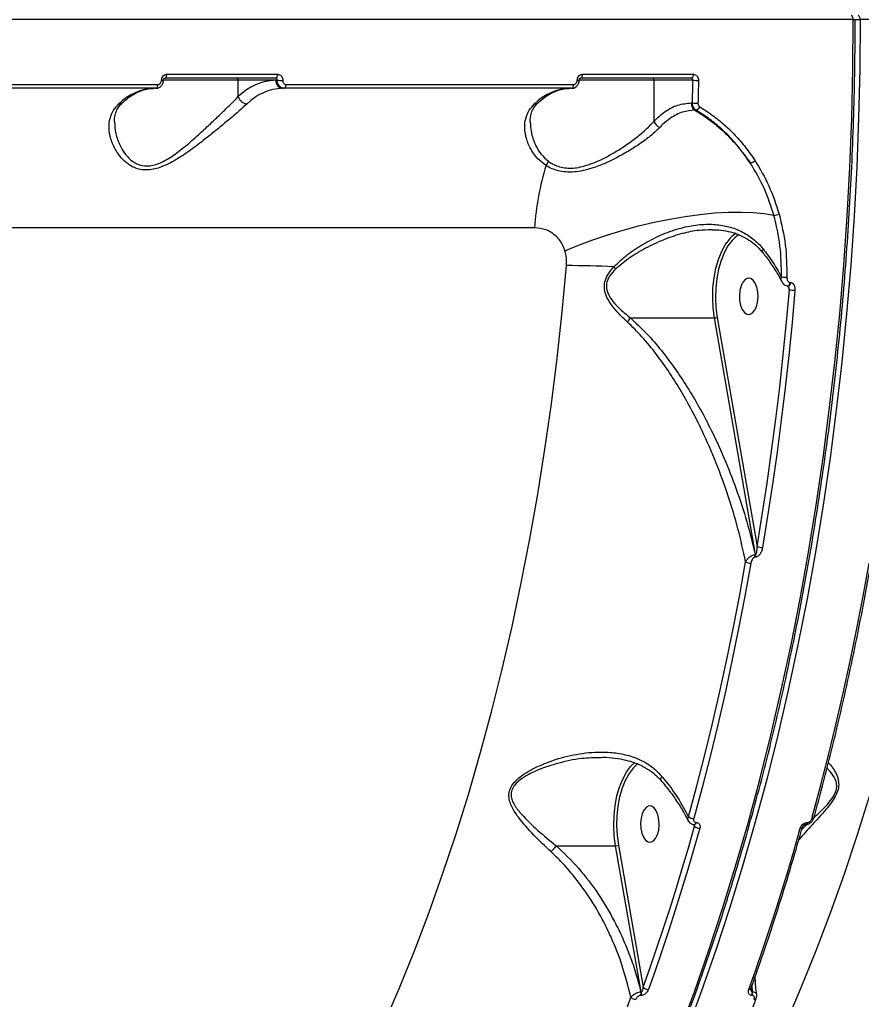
# Model space of a CAD drawing. Header units: millimetres. Extents: x -8327 to 9087, y -6583 to 5996.
# Drawn here: x 4920.2 to 5128.5, y -15.4 to 226.9 of the extents above; entities that cross this region are included whole.
import ezdxf

# ---------------------------------------------------------------- set-up
doc = ezdxf.new("R2010")
doc.units = ezdxf.units.MM
for name, color, linetype in [('DIKOM_ОБЪЕКТ', 7, 'Continuous'), ('DIKOM_РАЗМЕР_ЗОНА', 7, 'Continuous'), ('DIKOM_РАЗМЕР_ОБЪЕКТА', 7, 'Continuous')]:
    doc.layers.add(name, color=color, linetype=linetype)
doc.styles.add('style1', font='arial.ttf', dxfattribs={"width": 0.8})
doc.dimstyles.new('1-50', dxfattribs={"dimtxt": 300, "dimasz": 200, "dimexe": 100, "dimexo": 0, "dimgap": 100, "dimtad": 1, "dimtxsty": 'style1', "dimcen": 200, "dimclrd": 7, "dimclre": 7, "dimclrt": 7, "dimadec": 1, "dimazin": 2, "dimtfac": 1, "dimtmove": 0, "dimatfit": 2, "dimfxl": 0, "dimlwd": 25, "dimlwe": 18, "dimarcsym": 0})

# ---------------------------------------------------------------- blocks, each defined once
blk = doc.blocks.new('*D9')
at = {"layer": 'Defpoints', "color": 0, "transparency": 16777216}
for p in [(7087.37, 843.9), (-4957.59, 227.93), (7087.37, -4838.64)]:
    blk.add_point(p, dxfattribs=at)
at = {"layer": 'DIKOM_РАЗМЕР_ОБЪЕКТА', "color": 7, "lineweight": 18, "transparency": 16777216}
for p, q in [((7087.37, 843.9), (7087.37, -4938.64)), ((-4957.59, 227.93), (-4957.59, -4938.64))]:
    blk.add_line(p, q, dxfattribs=at)
at = {"layer": 'DIKOM_РАЗМЕР_ОБЪЕКТА', "color": 7, "lineweight": 25, "transparency": 16777216}
blk.add_line((-4757.59, -4838.64), (6887.37, -4838.64), dxfattribs=at)
at = {"layer": 'DIKOM_РАЗМЕР_ОБЪЕКТА', "color": 7, "transparency": 16777216}
for points in [[(-4757.59, -4805.31), (-4757.59, -4871.97), (-4957.59, -4838.64)], [(6887.37, -4805.31), (6887.37, -4871.97), (7087.37, -4838.64)]]:
    blk.add_solid(points, dxfattribs=at)
at = {"layer": 'DIKOM_РАЗМЕР_ОБЪЕКТА', "color": 7, "transparency": 16777216, "insert": (4098.94, -4585.47), "char_height": 300, "attachment_point": 5, "style": 'style1'}
blk.add_mtext('12040', dxfattribs=at)
blk = doc.blocks.new('*D12')
at = {"layer": 'Defpoints', "color": 0, "transparency": 16777216}
for p in [(-6501.58, 227.93), (9087.37, 227.93), (9087.37, -6483.3)]:
    blk.add_point(p, dxfattribs=at)
at = {"layer": 'DIKOM_РАЗМЕР_ЗОНА', "color": 7, "lineweight": 18, "transparency": 16777216}
for p, q in [((-6501.58, 227.93), (-6501.58, -6583.3)), ((9087.37, 227.93), (9087.37, -6583.3))]:
    blk.add_line(p, q, dxfattribs=at)
at = {"layer": 'DIKOM_РАЗМЕР_ЗОНА', "color": 7, "lineweight": 25, "transparency": 16777216}
blk.add_line((-6301.58, -6483.3), (8887.37, -6483.3), dxfattribs=at)
at = {"layer": 'DIKOM_РАЗМЕР_ЗОНА', "color": 7, "transparency": 16777216}
for points in [[(-6301.58, -6449.97), (-6301.58, -6516.64), (-6501.58, -6483.3)], [(8887.37, -6449.97), (8887.37, -6516.64), (9087.37, -6483.3)]]:
    blk.add_solid(points, dxfattribs=at)
at = {"layer": 'DIKOM_РАЗМЕР_ЗОНА', "color": 7, "transparency": 16777216, "insert": (2981.2, -6230.13), "char_height": 300, "attachment_point": 5, "style": 'style1'}
blk.add_mtext('15500', dxfattribs=at)

msp = doc.modelspace()

# ---------------------------------------------------------------- linework, layer by layer
at = {"layer": 'DIKOM_ОБЪЕКТ', "color": 7, "linetype": 'Continuous', "lineweight": 15}
for p, q in [((5126.465, 226.926), (4711.597, 226.926)), ((5543.049, 226.926), (5128.18, 226.926)), ((4956.617, 213.394), (4984.047, 213.394)), ((5059.477, 213.394), (5086.907, 213.394)), ((4883.281, 210.888), (4954.426, 210.888)), ((4974.304, 211.928), (4955.746, 211.928)), ((4983.532, 212.428), (4956.103, 212.428)), ((4974.304, 207.878), (4974.304, 211.928)), ((4983.572, 211.928), (4974.304, 211.928)), ((4983.932, 211.928), (4983.572, 211.928)), ((4986.141, 210.888), (5057.286, 210.888)), ((5077.164, 211.928), (5058.606, 211.928)), ((5086.392, 212.428), (5058.963, 212.428)), ((5077.164, 201.827), (5077.164, 211.928)), ((5086.793, 211.928), (5077.164, 211.928)), ((4953.911, 209.928), (4882.766, 209.928)), ((4985.627, 209.928), (4985.287, 209.928)), ((5056.771, 209.928), (4985.627, 209.928)), ((5086.355, 206.315), (5086.663, 206.315)), ((5087.578, 204.531), (5087.294, 204.531)), ((5047.597, 175.426), (4747.589, 175.426)), ((5091.547, 174.913), (5091.349, 174.905)), ((5110.677, 160.115), (5110.253, 161.089)), ((5110.845, 161.909), (5110.919, 161.909)), ((5071.355, 153.117), (5092.139, 153.117)), ((5102.307, 94.587), (5092.139, 153.117)), ((5092.812, 153.276), (5102.653, 96.628)), ((5102.203, 94.587), (5102.307, 94.587)), ((5102.307, 93.948), (5102.203, 93.948)), ((5064.411, 44.359), (5064.069, 44.343)), ((5073.132, 42.828), (5072.737, 42.504)), ((5087.199, 27.385), (5087.003, 27.831)), ((5087.137, 27.798), (5087.165, 27.798)), ((5087.59, 28.323), (5087.618, 28.323)), ((5114.595, 27.798), (5114.623, 27.798)), ((5115.048, 28.323), (5115.076, 28.323)), ((5052.96, 22.576), (5067.669, 22.576)), ((5074.01, -13.579), (5067.669, 22.576)), ((5068.341, 22.737), (5074.501, -12.383)), ((5101.528, -13.579), (5101.41, -12.008)), ((5073.943, -14.478), (5073.855, -14.478)), ((5073.922, -13.579), (5074.01, -13.579)), ((5101.246, -12.473), (5101.439, -13.579)), ((5101.461, -14.478), (5101.373, -14.478)), ((5101.439, -13.579), (5101.528, -13.579))]:
    msp.add_line(p, q, dxfattribs=at)
at = {"layer": 'DIKOM_ОБЪЕКТ', "color": 7, "linetype": 'Continuous', "lineweight": 15, "flags": 128}
for points in [[(5126.465, 226.926), (5126.456, 227.122), (5126.427, 227.31), (5126.379, 227.483), (5126.315, 227.635), (5126.237, 227.759), (5126.148, 227.852), (5126.051, 227.909), (5125.95, 227.928)], [(5128.18, 226.926), (5128.17, 227.122), (5128.141, 227.31), (5128.093, 227.483), (5128.029, 227.635), (5127.951, 227.759), (5127.862, 227.852), (5127.766, 227.909), (5127.665, 227.928)], [(5083.542, -23.191), (5087.222, -13.316), (5090.753, -3.237), (5094.132, 7.036), (5097.356, 17.495), (5100.422, 28.131), (5103.328, 38.935), (5106.072, 49.899), (5108.65, 61.013), (5111.061, 72.267), (5113.303, 83.652), (5115.373, 95.159), (5117.271, 106.778), (5118.995, 118.498), (5120.542, 130.311), (5121.913, 142.206), (5123.105, 154.174), (5124.117, 166.203), (5124.95, 178.285), (5125.601, 190.408), (5126.071, 202.563), (5126.359, 214.739), (5126.465, 226.926)], [(5128.18, 226.926), (5128.074, 214.739), (5127.786, 202.563), (5127.316, 190.408), (5126.664, 178.285), (5125.832, 166.203), (5124.819, 154.174), (5123.627, 142.206), (5122.257, 130.311), (5120.709, 118.498), (5118.986, 106.778), (5117.088, 95.159), (5115.017, 83.652), (5112.775, 72.267), (5110.364, 61.013), (5107.786, 49.899), (5105.043, 38.935), (5102.137, 28.131), (5099.07, 17.495), (5095.847, 7.036), (5092.468, -3.237), (5088.937, -13.316), (5085.256, -23.191)], [(4956.103, 212.428), (4956.201, 212.447), (4956.296, 212.501), (4956.383, 212.59), (4956.461, 212.709), (4956.525, 212.855), (4956.573, 213.022), (4956.605, 213.204), (4956.617, 213.394)], [(4983.532, 212.428), (4983.63, 212.447), (4983.725, 212.501), (4983.813, 212.59), (4983.89, 212.709), (4983.954, 212.855), (4984.003, 213.022), (4984.034, 213.204), (4984.047, 213.394)], [(5058.963, 212.428), (5059.061, 212.447), (5059.156, 212.501), (5059.243, 212.59), (5059.321, 212.709), (5059.385, 212.855), (5059.433, 213.022), (5059.465, 213.204), (5059.477, 213.394)], [(5086.392, 212.428), (5086.49, 212.447), (5086.585, 212.501), (5086.673, 212.59), (5086.75, 212.709), (5086.814, 212.855), (5086.863, 213.022), (5086.894, 213.204), (5086.907, 213.394)], [(4953.911, 209.928), (4954.009, 209.947), (4954.104, 210.001), (4954.191, 210.089), (4954.268, 210.207), (4954.332, 210.352), (4954.381, 210.518), (4954.413, 210.699), (4954.426, 210.888)], [(4985.627, 209.928), (4985.724, 209.947), (4985.819, 210.001), (4985.906, 210.089), (4985.983, 210.207), (4986.047, 210.352), (4986.096, 210.518), (4986.128, 210.699), (4986.141, 210.888)], [(5056.771, 209.928), (5056.869, 209.947), (5056.964, 210.001), (5057.051, 210.089), (5057.128, 210.207), (5057.192, 210.352), (5057.241, 210.518), (5057.273, 210.699), (5057.286, 210.888)], [(5086.663, 206.315), (5086.681, 207.017), (5086.699, 207.718), (5086.716, 208.42), (5086.732, 209.122), (5086.748, 209.823), (5086.764, 210.525), (5086.779, 211.227), (5086.793, 211.928)], [(5088.164, 211.89), (5088.15, 211.187), (5088.136, 210.483), (5088.12, 209.78), (5088.104, 209.077), (5088.088, 208.373), (5088.07, 207.67), (5088.053, 206.967), (5088.034, 206.264)], [(5055.131, 169.723), (5058.511, 171.129), (5062.06, 172.462), (5065.741, 173.707), (5069.518, 174.853), (5073.354, 175.888), (5077.212, 176.802), (5081.052, 177.586), (5084.838, 178.232), (5088.531, 178.734), (5092.095, 179.086), (5095.496, 179.286), (5098.699, 179.332), (5101.673, 179.223), (5104.388, 178.959), (5106.819, 178.544)], [(5097.207, 173.044), (5096.485, 172.324), (5095.445, 170.942), (5094.526, 169.268), (5093.749, 167.342), (5093.133, 165.208), (5092.691, 162.917), (5092.434, 160.522), (5092.368, 158.079), (5092.495, 155.645), (5092.812, 153.276)], [(5098.151, 173.742), (5097.621, 173.382), (5097.207, 173.044)], [(5092.139, 153.117), (5091.813, 155.559), (5091.682, 158.069), (5091.75, 160.589), (5092.015, 163.059), (5092.471, 165.422), (5093.107, 167.622), (5093.908, 169.608), (5094.857, 171.334), (5095.152, 171.775)], [(5010.324, -21.555), (5014.173, -12.617), (5017.881, -3.454), (5021.442, 5.923), (5024.855, 15.507), (5028.116, 25.289), (5031.221, 35.259), (5034.168, 45.409), (5036.955, 55.728), (5039.578, 66.207), (5042.035, 76.837), (5044.325, 87.608), (5046.444, 98.509), (5048.39, 109.53), (5050.163, 120.662), (5051.76, 131.893), (5053.18, 143.214), (5054.422, 154.613), (5055.483, 166.081)], [(5098.599, 156.219), (5099.007, 155.212), (5099.545, 154.469), (5100.168, 154.051), (5100.827, 153.99), (5101.468, 154.292), (5102.039, 154.932), (5102.495, 155.859), (5102.797, 156.997), (5102.922, 158.255), (5102.859, 159.53), (5102.614, 160.719), (5102.206, 161.726), (5101.669, 162.469), (5101.045, 162.888), (5100.386, 162.949), (5099.745, 162.647), (5099.174, 162.006), (5098.719, 161.079), (5098.416, 159.941), (5098.292, 158.683), (5098.354, 157.408), (5098.599, 156.219)], [(5102.653, 96.628), (5103.934, 104.42), (5105.136, 112.259), (5106.26, 120.143), (5107.303, 128.067), (5108.268, 136.03), (5109.151, 144.027), (5109.955, 152.057), (5110.677, 160.115)], [(5110.338, 161.066), (5110.474, 161.103), (5110.608, 161.217), (5110.72, 161.401), (5110.801, 161.638), (5110.845, 161.909)], [(5112.043, 159.953), (5111.318, 151.876), (5110.513, 143.827), (5109.627, 135.81), (5108.661, 127.829), (5107.614, 119.885), (5106.488, 111.983), (5105.283, 104.125), (5103.999, 96.314)], [(5085.704, 29.734), (5087.759, 37.356), (5089.734, 45.058), (5091.626, 52.837), (5093.436, 60.69), (5095.163, 68.613), (5096.805, 76.604), (5098.363, 84.658), (5099.835, 92.773)], [(5101.141, 92.474), (5099.666, 84.341), (5098.105, 76.269), (5096.459, 68.261), (5094.729, 60.32), (5092.915, 52.45), (5091.018, 44.653), (5089.039, 36.934), (5086.979, 29.295)], [(5116.226, 29.295), (5118.286, 36.934), (5120.264, 44.653), (5122.161, 52.45), (5123.975, 60.32), (5125.706, 68.261), (5127.351, 76.269), (5128.913, 84.341), (5130.388, 92.474)], [(5067.669, 22.576), (5067.342, 25.018), (5067.211, 27.528), (5067.279, 30.048), (5067.544, 32.518), (5068, 34.881), (5068.636, 37.081), (5069.438, 39.067), (5070.386, 40.793), (5070.681, 41.234)], [(5072.737, 42.504), (5072.014, 41.784), (5070.975, 40.402), (5070.056, 38.728), (5069.279, 36.802), (5068.662, 34.669), (5068.22, 32.378), (5067.963, 29.983), (5067.897, 27.539), (5068.024, 25.105), (5068.341, 22.737)], [(5070.681, 41.234), (5071.458, 42.218), (5072.434, 43.155)], [(5130.566, 35.259), (5127.461, 25.289), (5124.201, 15.507), (5120.788, 5.923), (5117.226, -3.454), (5113.519, -12.617), (5109.67, -21.555), (5105.681, -30.261), (5101.558, -38.727), (5097.304, -46.946), (5092.923, -54.908), (5088.419, -62.607), (5083.796, -70.036), (5079.058, -77.188), (5074.211, -84.055), (5069.257, -90.633), (5064.203, -96.914), (5059.052, -102.893), (5054.489, -107.853)], [(5074.128, 25.678), (5074.536, 24.672), (5075.074, 23.929), (5075.697, 23.51), (5076.356, 23.449), (5076.997, 23.751), (5077.568, 24.391), (5078.024, 25.318), (5078.326, 26.457), (5078.451, 27.714), (5078.388, 28.989), (5078.143, 30.178), (5077.735, 31.185), (5077.198, 31.928), (5076.574, 32.347), (5075.915, 32.408), (5075.274, 32.106), (5074.703, 31.466), (5074.248, 30.539), (5073.945, 29.4), (5073.82, 28.143), (5073.883, 26.868), (5074.128, 25.678)], [(5116.736, 29.502), (5116.731, 29.488), (5116.688, 29.422), (5116.613, 29.368), (5116.508, 29.328), (5116.377, 29.304), (5116.226, 29.295)], [(5074.501, -12.383), (5076.212, -7.566), (5077.889, -2.703), (5079.53, 2.205), (5081.136, 7.157), (5082.706, 12.152), (5084.24, 17.189), (5085.738, 22.267), (5087.199, 27.385)], [(5088.508, 26.907), (5087.044, 21.776), (5085.543, 16.686), (5084.005, 11.637), (5082.431, 6.63), (5080.821, 1.666), (5079.176, -3.254), (5077.495, -8.128), (5075.78, -12.957)], [(5100.638, -12.957), (5102.353, -8.128), (5104.034, -3.254), (5105.679, 1.666), (5107.289, 6.63), (5108.863, 11.637), (5110.4, 16.686), (5111.902, 21.776), (5113.366, 26.907)]]:
    msp.add_lwpolyline(points, dxfattribs=at)
at = {"layer": 'DIKOM_ОБЪЕКТ', "color": 7, "linetype": 'Continuous', "lineweight": 15}
for centre, radius, start, end in [((5126.612, 267.082), 40.157, 269.79136, 270.48329), ((5128.144, 601.127), 374.2, 269.7954, 270.00552), ((4955.454, 214.334), 2.449, 266.48811, 277.86191), ((4973.837, 211.962), 0.468, 355.93056, 85.25515), ((4984.071, 198.159), 13.779, 92.07305, 135.13931), ((4985.441, 211.796), 1.874, 175.93821, 265.27029), ((4985.255, 234.805), 22.915, 266.68997, 270.12194), ((5058.313, 214.351), 2.465, 266.52197, 277.82591), ((5076.697, 211.962), 0.469, 355.95851, 85.2587), ((5088.116, 234.8), 22.909, 266.68954, 270.12238), ((4954.046, 196.816), 13.121, 92.07153, 135.14175), ((4985.761, 196.815), 13.122, 92.07173, 135.14042), ((5056.906, 196.815), 13.122, 92.07173, 135.14042), ((4944.78, 207.384), 1.314, 268.4399, 311.70137), ((4976.611, 208.441), 2.375, 193.71532, 266.34058), ((5047.64, 207.384), 1.314, 268.4399, 311.70137), ((5088.41, 206.258), 2.056, 178.40849, 237.13952), ((5087.986, 223.241), 16.977, 265.53049, 270.16415), ((5087.248, 205.79), 1.302, 284.68989, 341.13934), ((5079.586, 202.553), 2.528, 196.70234, 246.18841), ((5048.211, 192.747), 2.936, 319.37095, 342.83516), ((5100.817, 193.372), 1.893, 274.7982, 314.91044), ((5114.969, 170.965), 67.519, 162.88507, 176.21141), ((5106.957, 181.247), 2.706, 267.06874, 295.29737), ((5102.282, 167.014), 8.573, 124.12614, 146.26773), ((5055.056, -61.744), 227.825, 86.94608, 89.89246), ((5043.105, 141.408), 34.251, 44.10153, 45.31028), ((5109.646, 167.998), 4.796, 258.57848, 274.5477), ((5110.075, 161.832), 0.848, 295.62035, 5.19998), ((5111.998, 165.418), 5.465, 256.01409, 270.46785), ((5092.155, 154.545), 1.428, 269.35825, 297.37228), ((5100.337, 94.267), 1.893, 350.28945, 9.71055), ((5100.441, 94.267), 1.893, 350.28945, 9.71055), ((5103.967, 99.226), 2.911, 243.16364, 270.63102), ((5101.128, 95.42), 2.946, 243.96427, 270.26231), ((5086.983, 31.38), 2.084, 232.15673, 269.91323), ((5086.995, 28.378), 0.598, 284.14374, 354.69763), ((5087.03, 28.375), 0.59, 282.55094, 354.97545), ((5088.498, 28.908), 2.002, 229.5402, 270.30189), ((5113.459, 27.409), 0.511, 259.51822, 324.86703), ((5114.457, 28.376), 0.593, 283.12884, 354.87684), ((5114.481, 28.378), 0.597, 283.91774, 354.74528), ((5067.684, 23.995), 1.419, 269.37822, 297.58491), ((5072.142, -13.898), 1.808, 341.29865, 10.18255), ((5072.232, -13.899), 1.807, 341.30278, 10.20862), ((5075.786, -11.232), 1.725, 221.87883, 269.81211), ((5100.718, -12.443), 0.52, 261.13319, 327.464), ((5099.661, -13.899), 1.807, 341.30278, 10.20862), ((5099.748, -13.898), 1.808, 341.29865, 10.18255), ((4644.758, 139.293), 453.689, 330.98856, 340.13035), ((5072.701, -13.692), 1.752, 223.90534, 269.38784), ((5102.005, -14.923), 0.527, 261.65022, 327.17772)]:
    msp.add_arc(centre, radius, start, end, dxfattribs=at)
for points, knots in [([(4958.627, -181.425), (4959.185, -181.186), (4961.682, -180.122), (4966.079, -177.921), (4971.812, -174.816), (4977.495, -171.385), (4983.129, -167.659), (4988.707, -163.633), (4994.227, -159.313), (4999.682, -154.7), (5005.07, -149.799), (5010.386, -144.614), (5015.626, -139.147), (5020.787, -133.405), (5025.863, -127.39), (5030.853, -121.108), (5035.75, -114.564), (5040.553, -107.761), (5045.256, -100.707), (5049.859, -93.405), (5054.355, -85.861), (5058.742, -78.082), (5063.018, -70.073), (5067.177, -61.839), (5071.219, -53.388), (5075.139, -44.726), (5078.935, -35.859), (5082.603, -26.794), (5086.142, -17.537), (5089.548, -8.096), (5092.819, 1.522), (5095.953, 11.31), (5098.947, 21.261), (5101.799, 31.368), (5104.507, 41.621), (5107.069, 52.015), (5109.482, 62.541), (5111.746, 73.191), (5113.858, 83.957), (5115.817, 94.832), (5117.622, 105.806), (5119.271, 116.872), (5120.763, 128.022), (5122.096, 139.246), (5123.27, 150.537), (5124.285, 161.886), (5125.138, 173.285), (5125.83, 184.725), (5126.36, 196.197), (5126.725, 207.693), (5126.914, 217.94), (5126.94, 224.353), (5126.95, 226.927)], [0, 0, 0, 0, 0.0058768, 0.0262676, 0.0466644, 0.067067, 0.0874749, 0.1078876, 0.128305, 0.148726, 0.1691503, 0.1895772, 0.2100064, 0.2304375, 0.2508696, 0.271303, 0.2917369, 0.3121714, 0.332606, 0.3530406, 0.3734749, 0.393909, 0.4143429, 0.4347759, 0.4552087, 0.4756411, 0.4960729, 0.516504, 0.5369346, 0.5573646, 0.5777942, 0.5982231, 0.6186517, 0.6390796, 0.6595072, 0.6799344, 0.700361, 0.7207873, 0.7412133, 0.7616388, 0.7820642, 0.8024891, 0.8229139, 0.8433384, 0.8637627, 0.8841868, 0.9046108, 0.9250347, 0.9454585, 0.9658821, 0.9863058, 1, 1, 1, 1]), ([(4955.304, 211.89), (4955.312, 212.001), (4955.333, 212.281), (4955.495, 212.704), (4955.793, 213.085), (4956.183, 213.344), (4956.473, 213.377), (4956.617, 213.394)], [0, 0, 0, 0, 0.1418337, 0.3566896, 0.5713514, 0.7856887, 1, 1, 1, 1]), ([(4984.047, 213.394), (4984.141, 213.387), (4984.38, 213.368), (4984.738, 213.188), (4985.058, 212.848), (4985.271, 212.397), (4985.293, 212.059), (4985.304, 211.89)], [0, 0, 0, 0, 0.1406422, 0.3551237, 0.5699021, 0.7848835, 1, 1, 1, 1]), ([(5058.164, 211.89), (5058.172, 212.001), (5058.193, 212.281), (5058.356, 212.704), (5058.653, 213.085), (5059.043, 213.344), (5059.333, 213.377), (5059.477, 213.394)], [0, 0, 0, 0, 0.1418396, 0.3567476, 0.5713428, 0.7857659, 1, 1, 1, 1]), ([(5086.907, 213.394), (5087.001, 213.387), (5087.24, 213.368), (5087.598, 213.188), (5087.918, 212.848), (5088.132, 212.398), (5088.153, 212.059), (5088.164, 211.89)], [0, 0, 0, 0, 0.1406339, 0.3551275, 0.5698931, 0.7849022, 1, 1, 1, 1]), ([(4953.945, 209.948), (4953.996, 209.943), (4954.268, 209.92), (4954.75, 210.106), (4955.296, 210.518), (4955.657, 211.13), (4955.818, 211.633), (4955.784, 211.895), (4955.782, 211.91)], [0, 0, 0, 0, 0.0530898, 0.2781788, 0.5037515, 0.737534, 0.9841298, 1, 1, 1, 1]), ([(4954.426, 210.888), (4954.522, 210.899), (4954.716, 210.921), (4954.976, 211.094), (4955.175, 211.348), (4955.284, 211.63), (4955.298, 211.816), (4955.304, 211.89)], [0, 0, 0, 0, 0.2142065, 0.4286083, 0.6431704, 0.8580666, 1, 1, 1, 1]), ([(4955.793, 211.909), (4955.793, 211.939), (4955.793, 212.026), (4955.833, 212.163), (4955.902, 212.294), (4955.983, 212.381), (4956.063, 212.426), (4956.088, 212.43), (4956.105, 212.428), (4956.105, 212.428)], [0, 0, 0, 0, 0.0835413, 0.2335026, 0.3871872, 0.5495828, 0.7301835, 0.9908112, 1, 1, 1, 1]), ([(4983.932, 211.928), (4983.931, 211.985), (4983.928, 212.097), (4983.863, 212.247), (4983.76, 212.36), (4983.643, 212.42), (4983.563, 212.426), (4983.532, 212.428)], [0, 0, 0, 0, 0.2154811, 0.4306723, 0.6452782, 0.8595185, 1, 1, 1, 1]), ([(4985.627, 209.928), (4985.501, 209.938), (4985.183, 209.962), (4984.703, 210.202), (4984.273, 210.654), (4983.983, 211.254), (4983.949, 211.704), (4983.932, 211.928)], [0, 0, 0, 0, 0.1407387, 0.3554572, 0.5702849, 0.7851458, 1, 1, 1, 1]), ([(4985.304, 211.89), (4985.312, 211.778), (4985.326, 211.552), (4985.468, 211.251), (4985.681, 211.025), (4985.919, 210.905), (4986.078, 210.893), (4986.141, 210.888)], [0, 0, 0, 0, 0.2151648, 0.4301489, 0.6450048, 0.8595357, 1, 1, 1, 1]), ([(5056.805, 209.948), (5056.857, 209.943), (5057.128, 209.92), (5057.61, 210.107), (5058.156, 210.518), (5058.517, 211.13), (5058.676, 211.632), (5058.644, 211.895), (5058.642, 211.91)], [0, 0, 0, 0, 0.0530931, 0.2781226, 0.50377, 0.7375254, 0.984138, 1, 1, 1, 1]), ([(5057.286, 210.888), (5057.383, 210.899), (5057.576, 210.921), (5057.836, 211.094), (5058.035, 211.348), (5058.144, 211.63), (5058.158, 211.816), (5058.164, 211.89)], [0, 0, 0, 0, 0.2143028, 0.4285942, 0.6431616, 0.8580631, 1, 1, 1, 1]), ([(5058.653, 211.909), (5058.653, 211.939), (5058.653, 212.026), (5058.693, 212.163), (5058.762, 212.294), (5058.843, 212.381), (5058.922, 212.426), (5058.951, 212.43), (5058.965, 212.428), (5058.965, 212.428)], [0, 0, 0, 0, 0.0835348, 0.2335366, 0.3872093, 0.5495011, 0.7300879, 0.9907381, 1, 1, 1, 1]), ([(5086.793, 211.928), (5086.791, 211.985), (5086.788, 212.097), (5086.723, 212.247), (5086.62, 212.36), (5086.503, 212.42), (5086.423, 212.426), (5086.392, 212.428)], [0, 0, 0, 0, 0.215474, 0.4305805, 0.6453351, 0.859541, 1, 1, 1, 1]), ([(4945.658, 206.407), (4945.927, 206.646), (4946.713, 207.344), (4948.041, 208.283), (4949.638, 209.127), (4951.255, 209.681), (4952.566, 209.905), (4953.342, 209.923), (4953.571, 209.928)], [0, 0, 0, 0, 0.1033931, 0.3019121, 0.5017445, 0.7047509, 0.9124574, 1, 1, 1, 1]), ([(5048.518, 206.407), (5048.787, 206.646), (5049.573, 207.344), (5050.901, 208.283), (5052.498, 209.127), (5054.115, 209.681), (5055.427, 209.905), (5056.202, 209.923), (5056.432, 209.928)], [0, 0, 0, 0, 0.1033925, 0.3019101, 0.5017413, 0.7047526, 0.9124579, 1, 1, 1, 1]), ([(4976.46, 206.071), (4975.842, 205.516), (4974.606, 204.404), (4972.274, 202.427), (4969.733, 200.305), (4966.805, 197.929), (4963.517, 195.349), (4959.88, 192.79), (4956.299, 190.756), (4953.34, 189.803), (4951.209, 189.685), (4949.663, 189.897), (4948.247, 190.42), (4946.723, 191.341), (4945.258, 192.72), (4943.776, 194.821), (4942.666, 197.374), (4942.22, 200.092), (4942.486, 202.5), (4943.271, 204.489), (4944.28, 205.573), (4944.745, 206.071)], [0, 0, 0, 0, 0.0554753, 0.1110228, 0.1664971, 0.2220073, 0.2900221, 0.3579637, 0.4226766, 0.4774051, 0.5052454, 0.5330938, 0.562711, 0.5923742, 0.6404293, 0.6885822, 0.7603252, 0.8320615, 0.8909993, 0.9498665, 1, 1, 1, 1]), ([(4943.673, 201.64), (4943.669, 201.69), (4943.622, 202.266), (4943.801, 203.26), (4944.215, 204.536), (4944.829, 205.569), (4945.41, 206.145), (4945.67, 206.403)], [0, 0, 0, 0, 0.026094, 0.2985445, 0.570515, 0.8073998, 1, 1, 1, 1]), ([(4943.674, 201.64), (4943.735, 200.682), (4943.858, 198.73), (4944.824, 196.087), (4946.097, 193.878), (4947.38, 192.429), (4948.734, 191.452), (4950.216, 190.799), (4951.655, 190.656), (4953.103, 190.848), (4954.291, 191.178), (4956.427, 192.122), (4959.2, 193.968), (4962.469, 196.64), (4965.44, 199.34), (4968.1, 201.825), (4970.422, 204.047), (4972.568, 206.12), (4973.726, 207.292), (4974.304, 207.878)], [0, 0, 0, 0, 0.0848992, 0.1730653, 0.2309173, 0.2886275, 0.3230671, 0.3574263, 0.4073205, 0.4206132, 0.4522229, 0.4839027, 0.5607561, 0.6437095, 0.7267744, 0.7952569, 0.863697, 0.9318937, 1, 1, 1, 1]), ([(5050.44, 190.835), (5049.732, 191.357), (5048.316, 192.404), (5046.721, 194.68), (5045.545, 197.295), (5045.083, 200.02), (5045.33, 202.437), (5046.106, 204.455), (5047.128, 205.557), (5047.605, 206.071)], [0, 0, 0, 0, 0.1281516, 0.2567396, 0.4268175, 0.5968776, 0.7373114, 0.8775725, 1, 1, 1, 1]), ([(5046.544, 201.587), (5046.551, 202), (5046.566, 202.917), (5046.921, 204.187), (5047.548, 205.332), (5048.1, 206.063), (5048.494, 206.376), (5048.528, 206.403)], [0, 0, 0, 0, 0.2204966, 0.4894623, 0.7558634, 0.9789938, 1, 1, 1, 1]), ([(5077.164, 201.827), (5078.079, 202.673), (5079.963, 204.415), (5083.075, 205.989), (5085.251, 206.206), (5086.355, 206.315)], [0, 0, 0, 0, 0.317514, 0.6539178, 1, 1, 1, 1]), ([(5087.578, 204.531), (5087.534, 204.559), (5087.322, 204.694), (5086.999, 205.042), (5086.711, 205.64), (5086.679, 206.09), (5086.663, 206.315)], [0, 0, 0, 0, 0.0806307, 0.3870213, 0.6935654, 1, 1, 1, 1]), ([(5088.034, 206.264), (5088.041, 206.151), (5088.053, 205.925), (5088.194, 205.626), (5088.353, 205.451), (5088.458, 205.384), (5088.48, 205.37)], [0, 0, 0, 0, 0.3066961, 0.6132772, 0.9194867, 1, 1, 1, 1]), ([(5087.294, 204.531), (5086.273, 204.435), (5084.201, 204.24), (5081.524, 202.833), (5079.662, 201.352), (5078.81, 200.488), (5078.565, 200.24)], [0, 0, 0, 0, 0.3362351, 0.6822346, 0.9087887, 1, 1, 1, 1]), ([(5087.294, 204.531), (5088.532, 203.74), (5091.019, 202.15), (5094.555, 199.132), (5097.955, 195.632), (5099.964, 192.873), (5100.975, 191.486)], [0, 0, 0, 0, 0.2373873, 0.4771585, 0.7370129, 1, 1, 1, 1]), ([(5100.975, 191.486), (5099.487, 193.547), (5097.233, 196.669), (5093.593, 200.162), (5090.682, 202.552), (5088.603, 203.878), (5087.578, 204.531)], [0, 0, 0, 0, 0.3951657, 0.598673, 0.8021786, 1, 1, 1, 1]), ([(5088.48, 205.37), (5089.525, 204.701), (5091.616, 203.364), (5094.539, 200.977), (5097.299, 198.301), (5099.876, 195.338), (5101.394, 193.133), (5102.153, 192.031)], [0, 0, 0, 0, 0.1976808, 0.3953862, 0.5930912, 0.7965446, 1, 1, 1, 1]), ([(5046.523, 201.653), (5046.59, 200.678), (5046.727, 198.698), (5047.744, 195.964), (5049.116, 193.573), (5050.377, 192.45), (5051.017, 191.88)], [0, 0, 0, 0, 0.2831012, 0.5754391, 0.7847475, 1, 1, 1, 1]), ([(5051.017, 191.88), (5051.158, 191.782), (5052.06, 191.154), (5053.629, 190.446), (5055.817, 190.142), (5057.132, 190.188), (5058.519, 190.368), (5059.982, 190.691), (5062.231, 191.458), (5064.667, 192.557), (5067.442, 194.078), (5070.247, 195.859), (5072.959, 197.855), (5075.347, 199.866), (5076.559, 201.173), (5077.164, 201.827)], [0, 0, 0, 0, 0.0201009, 0.1287308, 0.1863553, 0.2439904, 0.2548501, 0.3176644, 0.3805795, 0.4675409, 0.5546219, 0.6653695, 0.7761656, 0.8880924, 1, 1, 1, 1]), ([(5078.565, 200.24), (5077.922, 199.617), (5076.635, 198.369), (5074.086, 196.448), (5071.184, 194.545), (5068.177, 192.85), (5065.199, 191.41), (5062.579, 190.373), (5060.161, 189.658), (5057.981, 189.245), (5055.844, 189.148), (5053.353, 189.443), (5051.59, 190.137), (5050.594, 190.741), (5050.44, 190.835)], [0, 0, 0, 0, 0.1101023, 0.2202159, 0.3292863, 0.4383119, 0.5249639, 0.6115168, 0.6753401, 0.7390994, 0.8039936, 0.8688867, 0.9797286, 1, 1, 1, 1]), ([(5106.819, 178.544), (5106.087, 180.816), (5104.607, 185.413), (5102.195, 189.446), (5100.975, 191.486)], [0, 0, 0, 0, 0.4941595, 1, 1, 1, 1]), ([(5102.153, 192.031), (5103.371, 189.995), (5105.835, 185.875), (5107.348, 181.177), (5108.113, 178.8)], [0, 0, 0, 0, 0.4941788, 1, 1, 1, 1]), ([(5108.696, 163.298), (5108.667, 165.868), (5108.607, 171.075), (5107.42, 176.034), (5106.819, 178.544)], [0, 0, 0, 0, 0.4937685, 1, 1, 1, 1]), ([(5108.113, 178.8), (5108.713, 176.299), (5109.929, 171.232), (5109.993, 165.911), (5110.026, 163.218)], [0, 0, 0, 0, 0.4937618, 1, 1, 1, 1]), ([(5055.131, 169.723), (5054.942, 170.242), (5054.415, 171.697), (5052.84, 173.621), (5050.422, 175.137), (5048.545, 175.329), (5047.597, 175.426)], [0, 0, 0, 0, 0.1529542, 0.4283698, 0.7114273, 1, 1, 1, 1]), ([(5067.193, 165.758), (5068.304, 166.805), (5070.527, 168.902), (5074.509, 171.459), (5078.775, 173.687), (5083.181, 175.292), (5087.471, 176.2), (5091.357, 176.401), (5094.917, 175.95), (5098.113, 174.948), (5101.035, 173.3), (5103.005, 171.586), (5103.955, 170.442), (5104.168, 170.186)], [0, 0, 0, 0, 0.1039352, 0.2080544, 0.3213672, 0.4346122, 0.5351355, 0.6355723, 0.7202636, 0.8048973, 0.8901564, 0.9753361, 1, 1, 1, 1]), ([(5091.349, 174.905), (5090.349, 174.894), (5087.965, 174.866), (5084, 174.032), (5079.532, 172.562), (5075.21, 170.509), (5071.164, 168.136), (5068.863, 166.214), (5067.701, 165.244)], [0, 0, 0, 0, 0.1201934, 0.2866898, 0.4714186, 0.660434, 0.8286495, 1, 1, 1, 1]), ([(5091.543, 174.933), (5092.076, 174.931), (5093.426, 174.926), (5095.502, 174.581), (5097.72, 173.945), (5099.747, 173.017), (5101.565, 171.816), (5102.997, 170.597), (5103.726, 169.677), (5103.996, 169.336)], [0, 0, 0, 0, 0.1099324, 0.2787572, 0.4441597, 0.6031254, 0.758567, 0.9104342, 1, 1, 1, 1]), ([(5055.483, 166.081), (5055.488, 166.139), (5055.538, 166.779), (5055.533, 168.033), (5055.266, 169.152), (5055.131, 169.723)], [0, 0, 0, 0, 0.0468104, 0.51427114, 1, 1, 1, 1]), ([(5104.044, 169.373), (5104.006, 169.422), (5103.915, 169.539), (5103.979, 169.827), (5104.094, 170.064), (5104.158, 170.169), (5104.168, 170.186)], [0, 0, 0, 0, 0.2985653, 0.7072347, 0.9545726, 1, 1, 1, 1]), ([(5104.168, 170.186), (5104.91, 169.2), (5106.61, 166.943), (5107.944, 164.611), (5108.696, 163.298)], [0, 0, 0, 0, 0.4365698, 1, 1, 1, 1]), ([(5103.997, 169.36), (5104.205, 169.106), (5105.143, 167.96), (5106.574, 165.858), (5107.963, 163.672), (5108.608, 162.402), (5108.78, 162.064)], [0, 0, 0, 0, 0.1077331, 0.485356, 0.8633665, 1, 1, 1, 1]), ([(5070.568, 152.116), (5069.845, 152.799), (5068.515, 154.053), (5066.792, 156.068), (5065.511, 158.037), (5064.811, 160.089), (5064.898, 162.06), (5065.714, 164.007), (5066.654, 165.119), (5067.193, 165.758)], [0, 0, 0, 0, 0.1839998, 0.3384143, 0.4956189, 0.6241626, 0.7374496, 0.8492043, 1, 1, 1, 1]), ([(5067.701, 165.244), (5067.156, 164.685), (5066.221, 163.727), (5065.436, 162.093), (5065.339, 160.971), (5065.488, 159.803), (5066.088, 158.362), (5067.42, 156.616), (5069.232, 154.841), (5070.604, 153.726), (5071.355, 153.117)], [0, 0, 0, 0, 0.15040107, 0.25791189, 0.34207399, 0.36555645, 0.49050006, 0.64880961, 0.80793013, 1, 1, 1, 1]), ([(5108.819, 162.087), (5108.797, 162.119), (5108.67, 162.301), (5108.615, 162.726), (5108.671, 163.118), (5108.696, 163.298)], [0, 0, 0, 0, 0.1046733, 0.5904451, 1, 1, 1, 1]), ([(5110.026, 163.218), (5110.034, 163.052), (5110.049, 162.723), (5110.211, 162.317), (5110.434, 162.051), (5110.651, 161.926), (5110.79, 161.914), (5110.845, 161.909)], [0, 0, 0, 0, 0.2717932, 0.5388301, 0.7375812, 0.8966133, 1, 1, 1, 1]), ([(5108.837, 162.072), (5108.908, 161.933), (5109.075, 161.607), (5109.526, 161.26), (5109.987, 161.062), (5110.261, 161.085), (5110.337, 161.092)], [0, 0, 0, 0, 0.2433953, 0.5722558, 0.8812563, 1, 1, 1, 1]), ([(5110.344, 161.081), (5110.342, 161.082), (5110.334, 161.086), (5110.371, 161.052), (5110.416, 160.988), (5110.437, 160.93), (5110.442, 160.915)], [0, 0, 0, 0, 0.1288267, 0.4928124, 0.8746301, 1, 1, 1, 1]), ([(5110.677, 160.115), (5110.65, 160.251), (5110.597, 160.522), (5110.494, 160.784), (5110.442, 160.915)], [0, 0, 0, 0, 0.5019128, 1, 1, 1, 1]), ([(5110.919, 161.909), (5111.038, 161.894), (5111.274, 161.864), (5111.602, 161.619), (5111.889, 161.193), (5112.058, 160.601), (5112.047, 160.158), (5112.043, 159.953)], [0, 0, 0, 0, 0.15234693, 0.30405852, 0.50804645, 0.77325173, 1, 1, 1, 1]), ([(5070.568, 152.116), (5070.596, 152.147), (5070.742, 152.312), (5071.029, 152.659), (5071.235, 152.952), (5071.349, 153.114)], [0, 0, 0, 0, 0.092774, 0.4977371, 1, 1, 1, 1]), ([(5071.355, 153.117), (5071.354, 153.117), (5071.352, 153.116), (5071.35, 153.116), (5071.349, 153.115), (5071.349, 153.114)], [0, 0, 0, 0, 0.4183284, 0.7784231, 1, 1, 1, 1]), ([(5071.349, 153.114), (5072.691, 151.866), (5075.391, 149.355), (5079.013, 145.11), (5082.368, 140.654), (5085.454, 135.993), (5088.316, 131.159), (5091.392, 125.356), (5094.537, 118.574), (5097.595, 110.739), (5100.223, 102.735), (5101.543, 97.303), (5102.203, 94.587)], [0, 0, 0, 0, 0.0822794, 0.1655612, 0.2475149, 0.3294882, 0.4129245, 0.4963672, 0.6209036, 0.745452, 0.8727283, 1, 1, 1, 1]), ([(5099.835, 92.773), (5099.239, 95.502), (5098.048, 100.961), (5095.588, 109.133), (5092.646, 117.255), (5088.868, 125.923), (5084.944, 133.372), (5081.056, 139.593), (5077.8, 144.165), (5074.348, 148.421), (5071.779, 150.932), (5070.568, 152.116)], [0, 0, 0, 0, 0.1269761, 0.253956, 0.3836718, 0.513376, 0.6746739, 0.7565607, 0.8384274, 0.9238203, 1, 1, 1, 1]), ([(5099.835, 92.773), (5099.96, 93.008), (5100.206, 93.471), (5100.782, 94.028), (5101.33, 94.365), (5101.795, 94.544), (5102.064, 94.572), (5102.203, 94.587)], [0, 0, 0, 0, 0.2736221, 0.5372357, 0.7207521, 0.8565451, 1, 1, 1, 1]), ([(5102.307, 94.587), (5102.321, 94.589), (5102.354, 94.594), (5102.407, 94.639), (5102.498, 94.783), (5102.67, 95.444), (5102.66, 96.098), (5102.653, 96.628)], [0, 0, 0, 0, 0.0232493, 0.0519518, 0.1042188, 0.273379, 1, 1, 1, 1]), ([(5103.999, 96.314), (5103.928, 96.004), (5103.79, 95.407), (5103.399, 94.674), (5102.987, 94.222), (5102.629, 93.991), (5102.415, 93.962), (5102.307, 93.948)], [0, 0, 0, 0, 0.3089077, 0.5923359, 0.76974, 0.8845086, 1, 1, 1, 1]), ([(5102.203, 93.948), (5102.133, 93.939), (5101.995, 93.921), (5101.768, 93.775), (5101.513, 93.493), (5101.272, 93.037), (5101.186, 92.668), (5101.141, 92.474)], [0, 0, 0, 0, 0.1189428, 0.2374028, 0.4122758, 0.6910022, 1, 1, 1, 1]), ([(5116.736, 29.502), (5117.224, 31.287), (5118.641, 36.464), (5120.874, 45.145), (5123.387, 55.582), (5125.75, 66.152), (5127.961, 76.843), (5129.652, 85.684), (5130.591, 90.969), (5130.885, 92.624)], [0, 0, 0, 0, 0.0879825, 0.2551493, 0.4223171, 0.5894811, 0.7566429, 0.9238006, 1, 1, 1, 1]), ([(5051.676, 21.072), (5050.224, 22.444), (5047.282, 25.223), (5044.067, 28.859), (5042.22, 31.638), (5041.458, 33.434), (5041.179, 34.89), (5041.404, 36.415), (5042.334, 38.081), (5043.548, 39.219), (5045.618, 40.762), (5048.516, 42.328), (5053.262, 44.145), (5058.775, 45.475), (5064.129, 45.892), (5068.683, 45.474), (5072.102, 44.591), (5075.088, 43.2), (5077.378, 41.6), (5078.595, 40.283), (5079.106, 39.731)], [0, 0, 0, 0, 0.0952099, 0.1929568, 0.2447999, 0.2710696, 0.2981696, 0.3242897, 0.3503874, 0.3910745, 0.4019419, 0.4719633, 0.5438068, 0.6393952, 0.7378505, 0.7988523, 0.8613653, 0.9113738, 0.9628375, 1, 1, 1, 1]), ([(5064.069, 44.343), (5062.477, 44.315), (5058.854, 44.252), (5053.788, 43.127), (5048.985, 41.618), (5046.08, 40.223), (5043.987, 38.848), (5042.792, 37.863), (5041.88, 36.361), (5041.72, 35.03), (5042.026, 33.815), (5042.436, 33.005), (5043.172, 31.79), (5044.952, 29.602), (5048.341, 26.316), (5051.42, 23.823), (5052.96, 22.576)], [0, 0, 0, 0, 0.1084065, 0.2467363, 0.3466579, 0.4462006, 0.4610764, 0.515503, 0.5491786, 0.5827202, 0.6148743, 0.6472352, 0.6541094, 0.7260615, 0.8629791, 1, 1, 1, 1]), ([(5064.402, 44.458), (5064.459, 44.46), (5065.504, 44.493), (5067.463, 44.285), (5070.088, 43.832), (5072.457, 43.117), (5074.581, 42.176), (5076.515, 40.952), (5077.936, 39.806), (5078.613, 38.985), (5078.817, 38.737)], [0, 0, 0, 0, 0.0102704, 0.1881818, 0.358796, 0.5021464, 0.6529415, 0.7995428, 0.9394543, 1, 1, 1, 1]), ([(5120.32, 43.109), (5120.432, 43.001), (5120.852, 42.599), (5121.602, 41.561), (5122.397, 40.136), (5122.879, 38.566), (5122.865, 36.901), (5122.298, 35.163), (5121.157, 33.317), (5119.671, 31.471), (5117.439, 28.968), (5115.095, 26.488), (5113.538, 24.652), (5112.987, 24.003)], [0, 0, 0, 0, 0.03783478, 0.14130655, 0.24459113, 0.33563163, 0.40045799, 0.46622519, 0.53957296, 0.62573585, 0.71423447, 0.89898206, 1, 1, 1, 1]), ([(5116.682, 29.43), (5116.989, 29.724), (5117.828, 30.526), (5119.263, 31.918), (5120.747, 33.558), (5121.846, 35.147), (5122.236, 36.219), (5122.402, 37.158), (5122.34, 38.294), (5121.63, 39.824), (5120.764, 41.013), (5120.116, 41.558), (5119.955, 41.694)], [0, 0, 0, 0, 0.0730571, 0.1995625, 0.3254275, 0.4265713, 0.5006395, 0.5152586, 0.6039299, 0.7331124, 0.9334252, 1, 1, 1, 1]), ([(5079.106, 39.731), (5079.092, 39.711), (5078.98, 39.549), (5078.822, 39.254), (5078.744, 38.931), (5078.828, 38.822), (5078.864, 38.775)], [0, 0, 0, 0, 0.04645392, 0.37506074, 0.72866451, 1, 1, 1, 1]), ([(5079.106, 39.731), (5079.33, 39.457), (5080.74, 37.741), (5083.157, 34.432), (5084.844, 31.32), (5085.704, 29.734)], [0, 0, 0, 0, 0.0849838, 0.5334624, 1, 1, 1, 1]), ([(5078.845, 38.768), (5079.586, 37.873), (5081.077, 36.072), (5083.025, 33.282), (5084.572, 30.809), (5085.348, 29.269), (5085.644, 28.683)], [0, 0, 0, 0, 0.2735334, 0.5505738, 0.8287938, 1, 1, 1, 1]), ([(5085.673, 28.695), (5085.621, 28.847), (5085.514, 29.157), (5085.64, 29.54), (5085.704, 29.734)], [0, 0, 0, 0, 0.4929913, 1, 1, 1, 1]), ([(5086.979, 29.295), (5086.959, 29.181), (5086.917, 28.951), (5087.002, 28.647), (5087.187, 28.427), (5087.404, 28.333), (5087.547, 28.325), (5087.59, 28.323)], [0, 0, 0, 0, 0.2336518, 0.467352, 0.6955812, 0.9086845, 1, 1, 1, 1]), ([(5114.624, 27.814), (5114.668, 27.809), (5114.915, 27.783), (5115.391, 27.934), (5115.987, 28.289), (5116.492, 28.836), (5116.642, 29.29), (5116.713, 29.506)], [0, 0, 0, 0, 0.0467657, 0.2640624, 0.5019457, 0.7633217, 1, 1, 1, 1]), ([(5115.076, 28.323), (5115.172, 28.333), (5115.364, 28.353), (5115.656, 28.503), (5115.918, 28.727), (5116.122, 29.003), (5116.193, 29.203), (5116.226, 29.295)], [0, 0, 0, 0, 0.1951919, 0.3901952, 0.5932671, 0.8111157, 1, 1, 1, 1]), ([(5085.692, 28.695), (5085.707, 28.65), (5085.788, 28.414), (5086.146, 28.088), (5086.644, 27.82), (5087.002, 27.822), (5087.14, 27.823)], [0, 0, 0, 0, 0.0805585, 0.4166087, 0.774365, 1, 1, 1, 1]), ([(5087.199, 27.385), (5087.196, 27.476), (5087.19, 27.639), (5087.132, 27.788), (5087.106, 27.854)], [0, 0, 0, 0, 0.5532414, 1, 1, 1, 1]), ([(5087.618, 28.323), (5087.682, 28.32), (5087.89, 28.309), (5088.208, 28.173), (5088.478, 27.855), (5088.602, 27.411), (5088.54, 27.075), (5088.508, 26.907)], [0, 0, 0, 0, 0.09314742, 0.3038989, 0.53023255, 0.76517881, 1, 1, 1, 1]), ([(5101.157, -12.722), (5101.75, -11.061), (5103.471, -6.243), (5106.218, 1.867), (5109.347, 11.661), (5111.885, 20.097), (5113.358, 25.288), (5113.877, 27.115)], [0, 0, 0, 0, 0.1293313, 0.3750687, 0.6208057, 0.8665367, 1, 1, 1, 1]), ([(5113.366, 26.907), (5113.414, 27.042), (5113.517, 27.331), (5113.812, 27.733), (5114.194, 28.06), (5114.624, 28.28), (5114.906, 28.309), (5115.048, 28.323)], [0, 0, 0, 0, 0.1890533, 0.4045141, 0.6068954, 0.8034129, 1, 1, 1, 1]), ([(5113.724, 26.581), (5113.843, 26.701), (5114.257, 27.118), (5114.726, 27.561), (5115.06, 27.876)], [0, 0, 0, 0, 0.2885281, 1, 1, 1, 1]), ([(5113.882, 27.118), (5113.888, 27.144), (5113.908, 27.225), (5113.999, 27.39), (5114.139, 27.559), (5114.288, 27.682), (5114.424, 27.758), (5114.528, 27.793), (5114.586, 27.799), (5114.592, 27.798), (5114.593, 27.798)], [0, 0, 0, 0, 0.0967668, 0.2952029, 0.4684005, 0.6153105, 0.7425755, 0.8572844, 0.9810491, 1, 1, 1, 1]), ([(5051.676, 21.072), (5051.725, 21.12), (5051.884, 21.275), (5052.2, 21.61), (5052.61, 22.088), (5052.841, 22.413), (5052.957, 22.575)], [0, 0, 0, 0, 0.1074364, 0.3494771, 0.6747514, 1, 1, 1, 1]), ([(5052.96, 22.576), (5052.959, 22.576), (5052.958, 22.576), (5052.957, 22.575), (5052.957, 22.575), (5052.957, 22.575)], [0, 0, 0, 0, 0.4414115, 0.7782759, 1, 1, 1, 1]), ([(5052.957, 22.575), (5054.843, 20.768), (5058.666, 17.107), (5063.447, 10.698), (5066.971, 4.789), (5069.46, -0.339), (5071.234, -4.654), (5072.759, -9.073), (5073.534, -12.077), (5073.922, -13.579)], [0, 0, 0, 0, 0.1852089, 0.3752205, 0.5580269, 0.6672721, 0.776521, 0.8882597, 1, 1, 1, 1]), ([(5071.438, -14.907), (5070.693, -11.943), (5069.566, -7.461), (5067.281, -1.619), (5064.901, 3.557), (5061.6, 9.373), (5057.842, 14.541), (5054.463, 18.406), (5052.605, 20.183), (5051.676, 21.072)], [0, 0, 0, 0, 0.2227144, 0.3367334, 0.4507483, 0.6310039, 0.8132784, 0.9066453, 1, 1, 1, 1]), ([(5102.579, -14.273), (5102.553, -14.098), (5102.335, -12.591), (5102.265, -11.098), (5102.202, -9.779)], [0, 0, 0, 0, 0.1161296, 1, 1, 1, 1]), ([(5071.438, -14.907), (5071.456, -14.882), (5071.577, -14.708), (5071.872, -14.406), (5072.372, -14.057), (5072.893, -13.802), (5073.425, -13.628), (5073.755, -13.595), (5073.922, -13.579)], [0, 0, 0, 0, 0.03910725, 0.26832799, 0.46642003, 0.64361309, 0.8199605, 1, 1, 1, 1]), ([(5073.855, -14.478), (5073.771, -14.486), (5073.603, -14.502), (5073.342, -14.625), (5073.095, -14.81), (5072.866, -15.069), (5072.739, -15.294), (5072.689, -15.425), (5072.682, -15.444)], [0, 0, 0, 0, 0.1672987, 0.3344989, 0.5091586, 0.7130899, 0.9577407, 1, 1, 1, 1]), ([(5075.78, -12.957), (5075.769, -12.985), (5075.692, -13.192), (5075.492, -13.548), (5075.126, -13.959), (5074.735, -14.249), (5074.331, -14.44), (5074.072, -14.466), (5073.943, -14.478)], [0, 0, 0, 0, 0.03923281, 0.28723378, 0.49521676, 0.67105264, 0.83536441, 1, 1, 1, 1]), ([(5074.01, -13.579), (5074.032, -13.576), (5074.076, -13.57), (5074.165, -13.513), (5074.266, -13.382), (5074.369, -13.153), (5074.454, -12.835), (5074.49, -12.566), (5074.5, -12.405), (5074.501, -12.383)], [0, 0, 0, 0, 0.05524239, 0.1098929, 0.24369389, 0.41760681, 0.65180671, 0.95185447, 1, 1, 1, 1]), ([(5101.373, -14.478), (5101.314, -14.475), (5101.11, -14.465), (5100.82, -14.329), (5100.584, -14.016), (5100.482, -13.548), (5100.583, -13.166), (5100.638, -12.957)], [0, 0, 0, 0, 0.0796416, 0.275734, 0.4707773, 0.7105371, 1, 1, 1, 1]), ([(5101.107, -13.008), (5101.105, -13), (5101.101, -12.98), (5101.108, -12.851), (5101.152, -12.746), (5101.163, -12.72)], [0, 0, 0, 0, 0.31890691, 0.83204652, 1, 1, 1, 1]), ([(5101.113, -13.014), (5101.124, -13.085), (5101.147, -13.238), (5101.22, -13.411), (5101.305, -13.521), (5101.372, -13.57), (5101.419, -13.576), (5101.439, -13.579)], [0, 0, 0, 0, 0.29106291, 0.63409705, 0.77592247, 0.90595403, 1, 1, 1, 1]), ([(5101.928, -15.444), (5101.966, -15.305), (5102.031, -15.059), (5101.964, -14.762), (5101.814, -14.57), (5101.63, -14.487), (5101.5, -14.48), (5101.461, -14.478)], [0, 0, 0, 0, 0.3025691, 0.5346183, 0.7254115, 0.9170135, 1, 1, 1, 1]), ([(5101.528, -13.579), (5101.607, -13.584), (5101.865, -13.603), (5102.218, -13.726), (5102.502, -13.964), (5102.535, -14.177), (5102.551, -14.278)], [0, 0, 0, 0, 0.1345587, 0.4430588, 0.7386895, 1, 1, 1, 1]), ([(5102.434, -15.206), (5102.463, -15.132), (5102.579, -14.84), (5102.638, -14.506), (5102.57, -14.276), (5102.568, -14.27)], [0, 0, 0, 0, 0.24606, 0.9812235, 1, 1, 1, 1]), ([(5072.467, -81.174), (5073.232, -79.799), (5075.449, -75.811), (5079.033, -69.034), (5083.18, -60.775), (5087.205, -52.296), (5091.11, -43.608), (5094.89, -34.715), (5098.477, -25.784), (5100.968, -19.238), (5102.252, -15.742), (5102.448, -15.208)], [0, 0, 0, 0, 0.0688511, 0.1996782, 0.3305056, 0.4613287, 0.5921493, 0.7229662, 0.8537785, 0.9777042, 1, 1, 1, 1])]:
    msp.add_open_spline(points, degree=3, knots=knots, dxfattribs=at)

# ---------------------------------------------------------------- dimensions: what is measured, and where the dimension line sits
at = {"layer": 'DIKOM_РАЗМЕР_ЗОНА'}
dim = msp.add_linear_dim(base=(9087.366, -6483.303), p1=(-6501.585, 227.929), p2=(9087.366, 227.928), text='15500', dimstyle='1-50', dxfattribs=at)
dim.commit()
dim.dimension.update_dxf_attribs({"geometry": '*D12', "text_midpoint": (2981.198, -6483.303), "dimtype": 160})
at = {"layer": 'DIKOM_РАЗМЕР_ОБЪЕКТА'}
dim = msp.add_linear_dim(base=(7087.366, -4838.641), p1=(-4957.594, 227.929), p2=(7087.366, 843.902), text='12040', dimstyle='1-50', dxfattribs=at)
dim.commit()
dim.dimension.update_dxf_attribs({"geometry": '*D9', "text_midpoint": (4098.945, -4838.641), "dimtype": 160})

doc.saveas('drawing.dxf')
